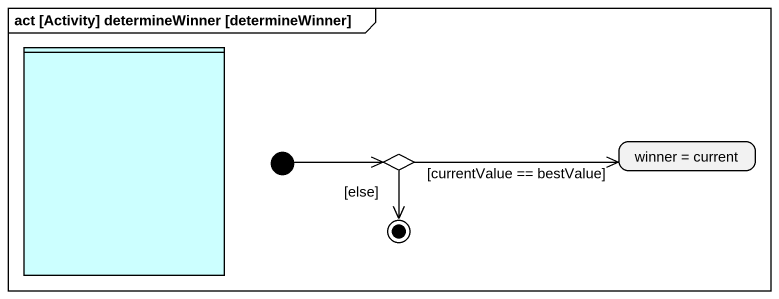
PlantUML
@startuml
mainframe act [Activity] determineWinner [determineWinner]
hide empty description
state " " as lane1 <<partition>> #CCFFFF
state choice1 <<choice>>
state "winner = current" as winner_current
[*] -right-> choice1
choice1 -right-> winner_current : [currentValue == bestValue]
choice1 --> [*] : [else]
@enduml
